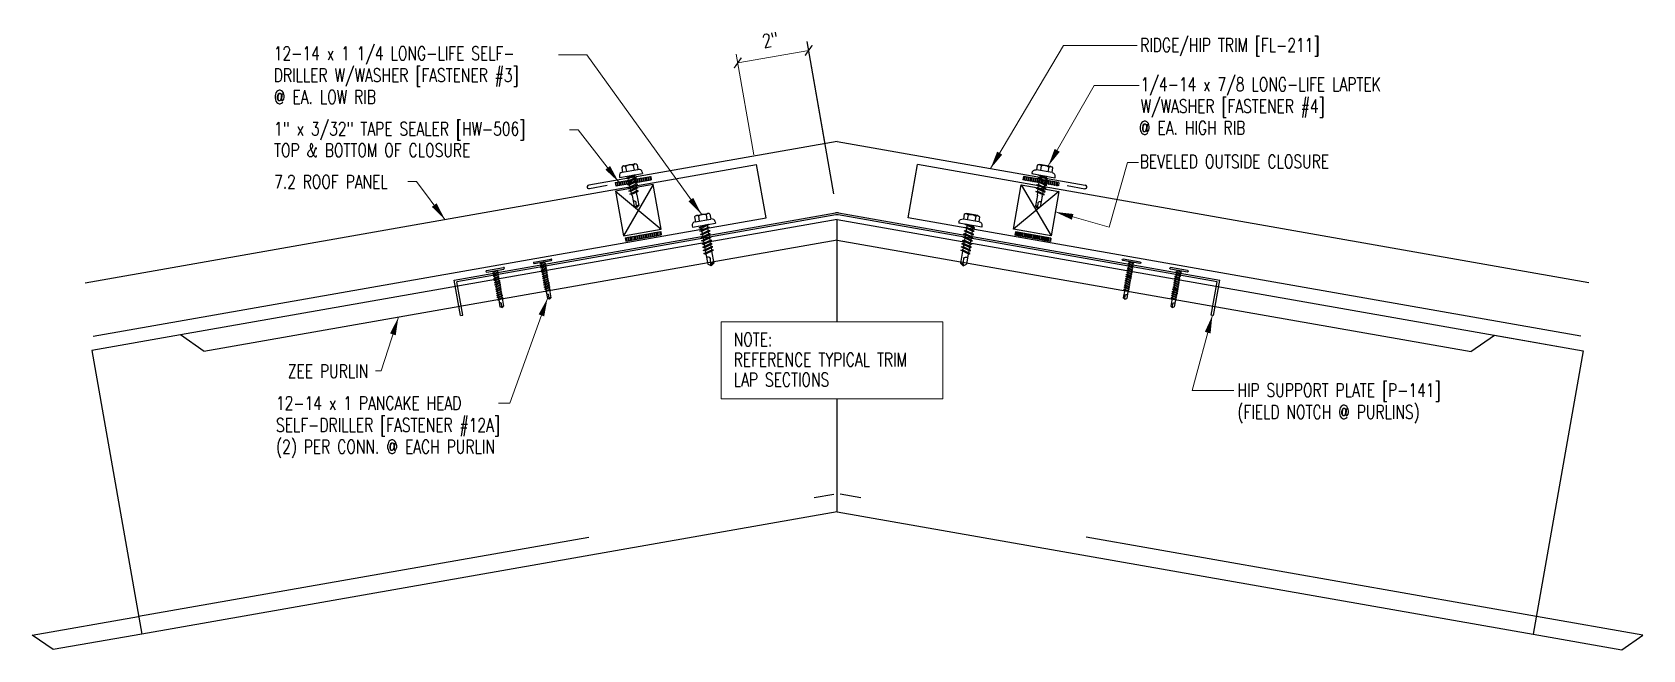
# Model space of a CAD drawing. Header units: inches. Extents: x -33163 to 19162, y -8858 to 30669.
# Drawn here: x -16967.48 to -16922.75, y 17990.08 to 18007.24 of the extents above; entities that cross this region are included whole.
import ezdxf
from ezdxf.enums import TextEntityAlignment as Align

# ---------------------------------------------------------------- set-up
doc = ezdxf.new("R2010")
doc.units = ezdxf.units.IN
doc.linetypes.add('HIDDEN', pattern=[9.525, 6.35, -3.175])
doc.layers.get('0').update_dxf_attribs({"color": 9, "lineweight": 0})
for name, color, linetype in [('20 - 7.2 PANEL', 5, 'Continuous'), ('CLOSURE', 8, 'Continuous'), ('DIM', 7, 'Continuous'), ('FASTENER', 9, 'Continuous'), ('PURLIN', 1, 'Continuous'), ('SEALANT', 11, 'Continuous'), ('STLA', 12, 'Continuous'), ('TAPE', 9, 'Continuous'), ('TEXT', 7, 'Continuous'), ('TRIM', 4, 'Continuous')]:
    doc.layers.add(name, color=color, linetype=linetype)
doc.layers.add('A-ANNO-NOTE-08', color=12, linetype='Continuous', lineweight=9)
doc.styles.add('TEXT', font='SIMPLEX.shx', dxfattribs={"width": 0.75, "height": 0.375})
doc.styles.add('TEXT1', font='ROMANS.shx', dxfattribs={"width": 0.75, "height": 0.375})
doc.dimstyles.new('DETAIL$7', dxfattribs={"dimscale": 4, "dimtxt": 0.375, "dimasz": 0.125, "dimexe": 0.0625, "dimexo": 0.0625, "dimgap": 0.0625, "dimtad": 1, "dimdec": 4, "dimzin": 3, "dimdsep": 46, "dimlunit": 4, "dimtxsty": 'TEXT', "dimblk": 'ARCHTICK', "dimcen": 0.0625, "dimclrd": 7, "dimclre": 7, "dimclrt": 2, "dimadec": 0, "dimazin": 0, "dimtfac": 0.6, "dimtdec": 4, "dimtmove": 0, "dimatfit": 3, "dimfxl": 1, "dimfrac": 2, "dimtolj": 1, "dimtzin": 0, "dimarcsym": 0})

# ---------------------------------------------------------------- blocks, each defined once
blk = doc.blocks.new('sd3')
at = {"layer": 'FASTENER'}
for p, q in [((-0.24, 0.082), (0.24, 0.082)), ((-0.24, 0.037), (0.24, 0.037)), ((-0.078, 0.008), (0.023, 0.037)), ((-0.058, -0.003), (-0.078, 0.008)), ((-0.058, -0.003), (0.08, 0.036)), ((-0.048, 0.037), (-0.048, 0.017)), ((0.05, 0.027), (0.05, -0.016)), ((-0.078, -0.052), (0.06, -0.013)), ((-0.058, -0.064), (-0.078, -0.052)), ((-0.078, -0.112), (0.06, -0.073)), ((-0.058, -0.124), (-0.078, -0.112)), ((-0.078, -0.172), (0.06, -0.133)), ((-0.058, -0.184), (-0.078, -0.172)), ((-0.078, -0.232), (0.06, -0.193)), ((-0.058, -0.244), (-0.078, -0.232)), ((-0.078, -0.292), (0.06, -0.253)), ((-0.058, -0.304), (-0.078, -0.292)), ((-0.078, -0.353), (0.06, -0.313)), ((-0.058, -0.364), (-0.078, -0.353)), ((-0.078, -0.413), (0.06, -0.373)), ((-0.058, -0.424), (-0.078, -0.413)), ((-0.078, -0.473), (0.06, -0.433)), ((-0.058, -0.064), (0.08, -0.024)), ((-0.058, -0.124), (0.08, -0.084)), ((-0.058, -0.184), (0.08, -0.144)), ((-0.058, -0.244), (0.08, -0.204)), ((-0.058, -0.304), (0.08, -0.264)), ((-0.058, -0.364), (0.08, -0.325)), ((-0.058, -0.424), (0.08, -0.385)), ((-0.058, -0.484), (0.08, -0.445)), ((-0.048, -0.001), (-0.048, -0.044)), ((-0.048, -0.061), (-0.048, -0.104)), ((-0.048, -0.121), (-0.048, -0.164)), ((-0.048, -0.181), (-0.048, -0.224)), ((-0.048, -0.241), (-0.048, -0.284)), ((-0.048, -0.301), (-0.048, -0.344)), ((-0.048, -0.361), (-0.048, -0.404)), ((-0.048, -0.421), (-0.048, -0.464)), ((0.05, -0.033), (0.05, -0.076)), ((0.05, -0.093), (0.05, -0.136)), ((0.05, -0.153), (0.05, -0.196)), ((0.05, -0.213), (0.05, -0.256)), ((0.05, -0.273), (0.05, -0.316)), ((0.05, -0.333), (0.05, -0.376)), ((0.05, -0.393), (0.05, -0.436)), ((0.08, -0.024), (0.06, -0.013)), ((0.08, -0.084), (0.06, -0.073)), ((0.08, -0.144), (0.06, -0.133)), ((0.08, -0.204), (0.06, -0.193)), ((0.08, -0.264), (0.06, -0.253)), ((0.08, -0.325), (0.06, -0.313)), ((0.08, -0.385), (0.06, -0.373)), ((0.08, -0.445), (0.06, -0.433)), ((-0.058, -0.484), (-0.078, -0.473)), ((-0.078, -0.533), (0.06, -0.493)), ((-0.058, -0.544), (-0.078, -0.533)), ((-0.078, -0.593), (0.06, -0.553)), ((-0.058, -0.604), (-0.078, -0.593)), ((-0.078, -0.653), (0.06, -0.614)), ((-0.058, -0.664), (-0.078, -0.653)), ((-0.078, -0.713), (0.06, -0.674)), ((-0.058, -0.724), (-0.078, -0.713)), ((-0.078, -0.773), (0.06, -0.734)), ((-0.058, -0.785), (-0.078, -0.773)), ((-0.058, -0.544), (0.08, -0.505)), ((-0.058, -0.604), (0.08, -0.565)), ((-0.058, -0.664), (0.08, -0.625)), ((-0.058, -0.724), (0.08, -0.685)), ((-0.058, -0.785), (0.08, -0.745)), ((-0.048, -0.481), (-0.048, -0.524)), ((-0.048, -0.541), (-0.048, -0.584)), ((-0.048, -0.601), (-0.048, -0.644)), ((-0.048, -0.662), (-0.048, -0.704)), ((-0.048, -0.722), (-0.048, -0.765)), ((-0.048, -0.782), (-0.048, -0.977)), ((0.05, -0.453), (0.05, -0.496)), ((0.05, -0.513), (0.05, -0.556)), ((0.05, -0.573), (0.05, -0.616)), ((0.05, -0.634), (0.05, -0.676)), ((0.05, -0.694), (0.05, -0.737)), ((0.05, -0.754), (0.05, -0.977)), ((0.08, -0.505), (0.06, -0.493)), ((0.08, -0.565), (0.06, -0.553)), ((0.08, -0.625), (0.06, -0.614)), ((0.08, -0.685), (0.06, -0.674)), ((0.08, -0.745), (0.06, -0.734)), ((0.001, -1.011), (-0.048, -0.977)), ((0, -1.003), (0.009, -0.896)), ((0.001, -1.011), (0.05, -0.977))]:
    blk.add_line(p, q, dxfattribs=at)
for centre, radius, start, end in [((-0.238, 0.06), 0.0227, 94.6639, 265.3361), ((0.238, 0.06), 0.0227, 274.6639, 85.3361), ((-0.025, -0.903), 0.0349, 11.1445, 130.906), ((0.032, -1.003), 0.032, 55.4585, 194.8454)]:
    blk.add_arc(centre, radius, start, end, dxfattribs=at)
blk = doc.blocks.new('fz5')
at = {"layer": 'FASTENER'}
for p, q in [((-0.326, 0.071), (-0.326, 0.037)), ((-0.326, 0.037), (0.322, 0.037)), ((-0.226, 0.171), (0.214, 0.171)), ((-0.217, 0.305), (-0.217, 0.171)), ((-0.163, 0.337), (0.159, 0.337)), ((-0.141, -0.014), (0.037, 0.037)), ((-0.108, 0.305), (-0.108, 0.171)), ((-0.105, -0.034), (0.137, 0.035)), ((-0.088, 0.037), (-0.088, 0.001)), ((-0.088, 0.037), (0.085, 0.037)), ((0.085, 0.037), (0.134, 0.037)), ((0.085, 0.02), (0.085, -0.041)), ((0.105, 0.305), (0.105, 0.171)), ((0.137, 0.035), (0.134, 0.037)), ((0.214, 0.305), (0.214, 0.171)), ((0.322, 0.071), (0.322, 0.037)), ((-0.105, -0.034), (-0.141, -0.014)), ((-0.141, -0.105), (0.102, -0.036)), ((-0.105, -0.125), (-0.141, -0.105)), ((-0.141, -0.196), (0.102, -0.127)), ((-0.105, -0.216), (-0.141, -0.196)), ((-0.141, -0.287), (0.102, -0.217)), ((-0.105, -0.307), (-0.141, -0.287)), ((-0.141, -0.378), (0.102, -0.308)), ((-0.105, -0.398), (-0.141, -0.378)), ((-0.122, -0.463), (0.089, -0.403)), ((-0.105, -0.125), (0.137, -0.056)), ((-0.105, -0.216), (0.137, -0.147)), ((-0.105, -0.307), (0.137, -0.238)), ((-0.105, -0.398), (0.137, -0.328)), ((-0.088, -0.029), (-0.088, -0.09)), ((-0.088, -0.12), (-0.088, -0.181)), ((-0.084, -0.27), (-0.088, -0.211)), ((-0.086, -0.483), (0.124, -0.423)), ((-0.078, -0.36), (-0.082, -0.3)), ((-0.071, -0.449), (-0.075, -0.389)), ((0.063, -0.515), (0.068, -0.439)), ((0.071, -0.408), (0.075, -0.346)), ((0.077, -0.315), (0.082, -0.253)), ((0.084, -0.223), (0.085, -0.211)), ((0.085, -0.071), (0.085, -0.131)), ((0.085, -0.162), (0.085, -0.211)), ((0.124, -0.423), (0.089, -0.403)), ((0.137, -0.056), (0.102, -0.036)), ((0.137, -0.147), (0.102, -0.127)), ((0.137, -0.238), (0.102, -0.217)), ((0.137, -0.328), (0.102, -0.308)), ((-0.086, -0.483), (-0.122, -0.463)), ((-0.066, -0.516), (-0.069, -0.478)), ((-0.066, -0.516), (-0.066, -0.82)), ((-0.002, -0.866), (-0.066, -0.82)), ((-0.003, -0.854), (0.009, -0.714)), ((-0.002, -0.866), (0.063, -0.82)), ((0.063, -0.516), (0.063, -0.82))]:
    blk.add_line(p, q, dxfattribs=at)
for centre, radius, start, end in [((-0.226, 0.071), 0.1, 90, 180), ((-0.163, 0.274), 0.0628, 29.8754, 150.1246), ((-0.002, 0.141), 0.196, 56.9974, 123.0026), ((0.159, 0.274), 0.0628, 29.8754, 150.1246), ((0.222, 0.071), 0.1, 0, 90), ((-0.036, -0.723), 0.0461, 11.1445, 130.906), ((0.039, -0.855), 0.0422, 55.4585, 194.8454), ((0.073, -0.516), 0.01, 175.9484, 180)]:
    blk.add_arc(centre, radius, start, end, dxfattribs=at)
blk = doc.blocks.new('FD-F12a')
at = {"layer": 'TEXT', "style": 'TEXT1', "width": 0.75}
for s, p in [('12-14 x 1 PANCAKE HEAD', (0.005, -0.041)), ('SELF-DRILLER [FASTENER #12A]', (0.005, -0.193))]:
    blk.add_text(s, height=0.09375, dxfattribs=at).set_placement(p)
blk.add_attdef('(QUANTITY)', (0.005, -0.344), '', height=0.0938, dxfattribs=at)
at = {"layer": 'TEXT', "style": 'TEXT1', "flags": 1}
for tag, p in [('Color', (0.055, -0.519)), ('Calc', (0.055, -0.519)), ('Opt1', (0.055, -0.519)), ('Opt2', (0.055, -0.519)), ('Opt3', (0.055, -0.519)), ('Description', (0.055, -0.519)), ('Multiple', (0.055, -0.519)), ('Part', (0.055, -0.519)), ('Spare1', (0.055, -0.707)), ('Spare2', (0.055, -0.707)), ('Spare3', (0.055, -0.707)), ('Spare4', (0.055, -0.707)), ('Spare5', (0.055, -0.707)), ('Spare6', (0.055, -0.707)), ('Spare7', (0.055, -0.707)), ('Spare8', (0.055, -0.707)), ('Spare9', (0.055, -0.707)), ('Spare10', (0.055, -0.707))]:
    blk.add_attdef(tag, p, '', height=0.0938, dxfattribs=at)
blk = doc.blocks.new('FD-F4')
at = {"layer": 'TEXT', "style": 'TEXT1', "width": 0.75}
for s, p in [('1/4-14 x 7/8 LONG-LIFE LAPTEK', (0.005, -0.041)), ('W/WASHER [FASTENER #4]', (0.005, -0.193))]:
    blk.add_text(s, height=0.09375, dxfattribs=at).set_placement(p)
blk.add_attdef('(QUANTITY)', (1.485, -0.193), '', height=0.0938, dxfattribs=at)
blk = doc.blocks.new('A$C04AA0F9A')
at = {"layer": 'STLA'}
for p, q in [((-6.138, 4.006), (4.449, 5.873)), ((4.534, 5.873), (15.121, 4.006)), ((4.459, 5.814), (-6.066, 3.958)), ((15.049, 3.958), (4.524, 5.814)), ((-5.964, 3.022), (-6.138, 4.006)), ((-5.903, 3.032), (-6.066, 3.958)), ((14.886, 3.032), (15.049, 3.958)), ((14.947, 3.022), (15.121, 4.006)), ((-5.964, 3.022), (-5.903, 3.032)), ((14.947, 3.022), (14.886, 3.032))]:
    blk.add_line(p, q, dxfattribs=at)
for radius in [0.247, 0.187]:
    blk.add_arc((4.491, 5.63), radius, 80, 100, dxfattribs=at)
blk = doc.blocks.new('A$C30686E82')
for p, q in [((-2.715, 0.761), (3.437, 0.761)), ((-2.715, 0.761), (-2.715, -1.379)), ((3.437, 0.761), (3.437, -1.379)), ((-2.715, -1.379), (3.437, -1.379))]:
    blk.add_line(p, q)
at = {"layer": 'TEXT', "style": 'TEXT1', "width": 0.75}
for s, p in [('NOTE:', (-2.368, 0.081)), ('REFERENCE TYPICAL TRIM', (-2.368, -0.477)), ('LAP SECTIONS', (-2.368, -1.035))]:
    blk.add_text(s, height=0.375, dxfattribs=at).set_placement(p)
blk = doc.blocks.new('_ArchTick')
at = {"color": 0, "linetype": 'ByBlock', "const_width": 0.15}
blk.add_lwpolyline([(-0.5, -0.5), (0.5, 0.5)], dxfattribs=at)
blk = doc.blocks.new('A$C6938402A')
at = {"layer": 'TAPE'}
h = blk.add_hatch(dxfattribs=at)
h.set_pattern_fill('DOTS', color=256, scale=0.35, angle=270, style=0)
h.set_pattern_definition([(270, (-22.332364, -26.379487), (0.021875, -0.0109375), [0, -0.021875])])
h.paths.add_polyline_path([(-0.563, -0.04), (-0.547, -0.132), (0.438, 0.041), (0.422, 0.134)])
at = {"layer": 'SEALANT'}
for p, q in [((-0.563, -0.04), (0.422, 0.134)), ((-0.547, -0.132), (0.438, 0.041)), ((0.422, 0.134), (0.438, 0.041)), ((-0.563, -0.04), (-0.547, -0.132))]:
    blk.add_line(p, q, dxfattribs=at)
blk = doc.blocks.new('FD-F3')
at = {"layer": 'TEXT', "style": 'TEXT1', "width": 0.75}
for s, p in [('12-14 x 1 1/4 LONG-LIFE SELF-', (0.005, -0.041)), ('DRILLER W/WASHER [FASTENER #3]', (0.005, -0.193))]:
    blk.add_text(s, height=0.09375, dxfattribs=at).set_placement(p)
blk.add_attdef('(QUANTITY)', (0.005, -0.344), '', height=0.0938, dxfattribs=at)
blk = doc.blocks.new('fz2')
at = {"layer": 'FASTENER'}
for p, q in [((-0.324, 0.071), (-0.324, 0.037)), ((-0.324, 0.037), (0.324, 0.037)), ((-0.224, 0.171), (0.215, 0.171)), ((-0.215, 0.305), (-0.215, 0.171)), ((-0.161, 0.337), (0.161, 0.337)), ((-0.139, -0.016), (0.046, 0.037)), ((-0.107, 0.305), (-0.107, 0.171)), ((-0.104, -0.036), (0.139, 0.033)), ((-0.086, 0.037), (0.086, 0.037)), ((-0.086, 0.037), (-0.086, -0.001)), ((0.086, 0.037), (0.133, 0.037)), ((0.086, 0.018), (0.086, -0.042)), ((0.107, 0.305), (0.107, 0.171)), ((0.139, 0.033), (0.133, 0.037)), ((0.215, 0.305), (0.215, 0.171)), ((0.324, 0.071), (0.324, 0.037)), ((-0.104, -0.036), (-0.139, -0.016)), ((-0.139, -0.107), (0.104, -0.038)), ((-0.104, -0.127), (-0.139, -0.107)), ((-0.139, -0.198), (0.104, -0.128)), ((-0.104, -0.218), (-0.139, -0.198)), ((-0.139, -0.289), (0.104, -0.219)), ((-0.104, -0.309), (-0.139, -0.289)), ((-0.139, -0.38), (0.104, -0.31)), ((-0.104, -0.4), (-0.139, -0.38)), ((-0.139, -0.47), (0.104, -0.401)), ((-0.104, -0.127), (0.139, -0.058)), ((-0.104, -0.218), (0.139, -0.149)), ((-0.104, -0.309), (0.139, -0.239)), ((-0.104, -0.4), (0.139, -0.33)), ((-0.104, -0.491), (0.139, -0.421)), ((-0.086, -0.031), (-0.086, -0.092)), ((-0.086, -0.122), (-0.086, -0.183)), ((-0.086, -0.213), (-0.086, -0.274)), ((-0.086, -0.304), (-0.086, -0.364)), ((-0.086, -0.395), (-0.086, -0.455)), ((0.086, -0.073), (0.086, -0.133)), ((0.086, -0.164), (0.086, -0.224)), ((0.086, -0.255), (0.086, -0.315)), ((0.086, -0.345), (0.086, -0.406)), ((0.086, -0.436), (0.086, -0.497)), ((0.139, -0.058), (0.104, -0.038)), ((0.139, -0.149), (0.104, -0.128)), ((0.139, -0.239), (0.104, -0.219)), ((0.139, -0.33), (0.104, -0.31)), ((0.139, -0.421), (0.104, -0.401)), ((-0.104, -0.491), (-0.139, -0.47)), ((-0.139, -0.561), (0.104, -0.492)), ((-0.104, -0.581), (-0.139, -0.561)), ((-0.139, -0.652), (0.104, -0.583)), ((-0.104, -0.672), (-0.139, -0.652)), ((-0.139, -0.743), (0.104, -0.674)), ((-0.104, -0.763), (-0.139, -0.743)), ((-0.104, -0.581), (0.139, -0.512)), ((-0.104, -0.672), (0.139, -0.603)), ((-0.104, -0.763), (0.139, -0.694)), ((-0.086, -0.486), (-0.086, -0.546)), ((-0.086, -0.577), (-0.086, -0.637)), ((-0.086, -0.667), (-0.086, -0.728)), ((-0.086, -0.758), (-0.086, -1.05)), ((0.086, -0.527), (0.086, -0.588)), ((0.086, -0.618), (0.086, -0.679)), ((0.086, -0.709), (0.086, -1.05)), ((0.139, -0.512), (0.104, -0.492)), ((0.139, -0.603), (0.104, -0.583)), ((0.139, -0.694), (0.104, -0.674)), ((0, -1.111), (-0.086, -1.05)), ((-0.002, -1.095), (0.014, -0.909)), ((0, -1.111), (0.086, -1.05))]:
    blk.add_line(p, q, dxfattribs=at)
for centre, radius, start, end in [((-0.224, 0.071), 0.1, 90, 180), ((-0.161, 0.274), 0.0628, 29.8754, 150.1246), ((0, 0.141), 0.196, 56.9974, 123.0026), ((0.161, 0.274), 0.0628, 29.8754, 150.1246), ((0.224, 0.071), 0.1, 0, 90), ((-0.046, -0.921), 0.0615, 11.1445, 130.906), ((0.054, -1.097), 0.0563, 55.4585, 194.8454)]:
    blk.add_arc(centre, radius, start, end, dxfattribs=at)
blk = doc.blocks.new('A$Cd49cb6d0')
at = {"color": 7}
for p, q in [((20.046, 13.755), (19.553, 16.555)), ((19.596, 16.309), (21.566, 16.656)), ((22.016, 14.102), (21.522, 16.902))]:
    blk.add_line(p, q, dxfattribs=at)
blk.add_line((30.417, 13.54), (30.728, 13.54))
at = {"layer": '20 - 7.2 PANEL'}
for p, q in [((1.473, 10.196), (20.121, 13.485)), ((20.381, 12.007), (20.121, 13.485)), ((24.329, 12.007), (24.589, 13.485)), ((43.237, 10.196), (24.589, 13.485)), ((1.695, 8.712), (20.381, 12.007)), ((43.015, 8.712), (24.329, 12.007))]:
    blk.add_line(p, q, dxfattribs=at)
at = {"layer": 'CLOSURE'}
for p, q in [((17.243, 12.926), (16.197, 12.742)), ((16.197, 12.742), (16.419, 11.506)), ((16.197, 12.742), (17.465, 11.69)), ((17.243, 12.926), (16.419, 11.506)), ((17.465, 11.69), (17.243, 12.926)), ((27.254, 11.69), (27.471, 12.92)), ((28.517, 12.736), (27.254, 11.69)), ((27.471, 12.92), (28.517, 12.736)), ((27.471, 12.92), (28.3, 11.506)), ((28.517, 12.736), (28.3, 11.506)), ((16.419, 11.506), (17.465, 11.69)), ((28.3, 11.506), (27.254, 11.69))]:
    blk.add_line(p, q, dxfattribs=at)
at = {"layer": 'DIM', "color": 7}
blk.add_line((22.268, 12.673), (21.522, 16.902), dxfattribs=at)
at = {"layer": 'PURLIN'}
for p, q in [((22.355, 11.955), (4.12, 8.748)), ((22.355, 9.115), (22.355, 11.955)), ((22.355, 11.955), (43.075, 8.312)), ((22.355, 11.384), (4.77, 8.293)), ((22.355, 11.384), (39.963, 8.289)), ((22.355, 3.833), (22.355, 6.974)), ((22.355, 3.833), (3.041, 0.436)), ((22.355, 3.833), (41.692, 0.434)), ((0, 0.41), (2.955, 0.93)), ((44.733, 0.406), (41.778, 0.926))]:
    blk.add_line(p, q, dxfattribs=at)
at = {"layer": 'PURLIN', "linetype": 'HIDDEN', "ltscale": 2}
for p, q in [((2.954, 0.931), (22.268, 4.326)), ((41.779, 0.927), (22.442, 4.326))]:
    blk.add_line(p, q, dxfattribs=at)
at = {"layer": 'PURLIN'}
for points in [[(4.772, 8.291), (4.12, 8.748), (1.658, 8.316), (3.041, 0.436), (0.579, 0.004), (0, 0.41)], [(39.961, 8.287), (40.613, 8.744), (43.075, 8.312), (41.692, 0.432), (44.154, 0), (44.733, 0.406)]]:
    blk.add_lwpolyline(points, dxfattribs=at)
at = {"layer": 'TRIM'}
for p, q in [((22.355, 14.123), (15.461, 12.907)), ((22.355, 14.123), (29.249, 12.907)), ((15.967, 12.901), (15.474, 12.814)), ((28.743, 12.901), (29.235, 12.814))]:
    blk.add_line(p, q, dxfattribs=at)
for centre, start, end in [((15.461, 12.86), 93.7941, 286.2059), ((29.249, 12.86), 253.7941, 86.2059)]:
    blk.add_arc(centre, 0.0472, start, end, dxfattribs=at)
at = {"color": 7, "xscale": 0.25, "yscale": 0.25, "zscale": 0.25}
for p, rotation in [((21.566, 16.656), 10.00000000000001), ((19.596, 16.309), 190)]:
    blk.add_blockref('_ArchTick', p, dxfattribs=dict(at, rotation=rotation))
for name, p in [('A$C04AA0F9A', (17.86, 6.269)), ('A$C30686E82', (21.852, 8.354))]:
    blk.add_blockref(name, p)
at = {"layer": 'FASTENER'}
for name, p, rotation in [('fz5', (16.641, 13.143), 10), ('fz2', (18.663, 11.764), 9.999999999999982), ('sd3', (14.187, 10.736), 9.999999998193934), ('sd3', (12.869, 10.503), 9.999999998193934)]:
    blk.add_blockref(name, p, dxfattribs=dict(at, rotation=rotation))
at = {"layer": 'FASTENER', "xscale": -1}
for name, p, rotation in [('fz5', (28.074, 13.13), 350.0000000000001), ('fz2', (26.047, 11.764), 350.0000000000001), ('sd3', (30.523, 10.736), 350.000000001806), ('sd3', (31.841, 10.503), 350.000000001806)]:
    blk.add_blockref(name, p, dxfattribs=dict(at, rotation=rotation))
at = {"layer": 'TEXT', "xscale": 4, "yscale": 4, "zscale": 4}
for name, p, values in [('FD-F3', (6.69, 16.551), {'(QUANTITY)': '@ EA. LOW RIB'}), ('FD-F12a', (6.751, 6.832), {'(QUANTITY)': '(2) PER CONN. @ EACH PURLIN'})]:
    blk.add_blockref(name, p, dxfattribs=at).add_auto_attribs(values)
blk.add_blockref('FD-F4', (30.768, 15.692), dxfattribs=at)
at = {"layer": 'TEXT'}
for p in [(16.757, 13.021), (17.035, 11.491)]:
    blk.add_blockref('A$C6938402A', p, dxfattribs=at)
at = {"layer": 'TEXT', "xscale": -1}
for p in [(27.953, 13.021), (27.733, 11.482)]:
    blk.add_blockref('A$C6938402A', p, dxfattribs=at)
at = {"color": 2, "insert": (20.499, 16.948), "char_height": 0.375, "attachment_point": 5, "rotation": 10, "style": 'TEXT1'}
blk.add_mtext('\\A1;2"', dxfattribs=at)
at = {"layer": 'TEXT', "style": 'TEXT1', "width": 0.75}
for s, p in [('RIDGE/HIP TRIM [FL-211]', (30.774, 16.617)), ('1" x 3/32" TAPE SEALER [HW-506]', (6.717, 14.29)), ('@ EA. HIGH RIB', (30.737, 14.318)), ('TOP & BOTTOM OF CLOSURE', (6.717, 13.696)), ('BEVELED OUTSIDE CLOSURE', (30.762, 13.381)), ('7.2 ROOF PANEL', (6.717, 12.818)), ('HIP SUPPORT PLATE [P-141]', (33.474, 7.027)), ('(FIELD NOTCH @ PURLINS)', (33.474, 6.42))]:
    blk.add_text(s, height=0.375, dxfattribs=at).set_placement(p)
blk.add_text('ZEE PURLIN', height=0.375, dxfattribs=at).set_placement((9.331, 7.553), align=Align.RIGHT)
for points in [[(26.617, 13.371), (28.641, 16.794), (30.691, 16.794)], [(18.585, 12.104), (15.405, 16.531), (14.616, 16.531)], [(28.221, 13.446), (29.497, 15.685), (30.748, 15.685)], [(16.29, 12.998), (15.166, 14.453), (14.92, 14.453)], [(28.417, 12.167), (29.911, 11.746), (30.422, 13.54)], [(11.464, 11.957), (10.678, 13.011), (10.434, 13.011)], [(14.312, 9.764), (13.265, 6.858), (12.948, 6.858)], [(10.17, 9.242), (9.696, 7.751), (9.532, 7.751)], [(32.78, 9.296), (32.214, 7.205), (33.371, 7.205)]]:
    blk.add_leader(points, dimstyle='DETAIL$7')

msp = doc.modelspace()

# ---------------------------------------------------------------- block references
at = {"layer": 'A-ANNO-NOTE-08'}
msp.add_blockref('A$Cd49cb6d0', (-16967.48015, 17990.07713), dxfattribs=at)

doc.saveas('drawing.dxf')
